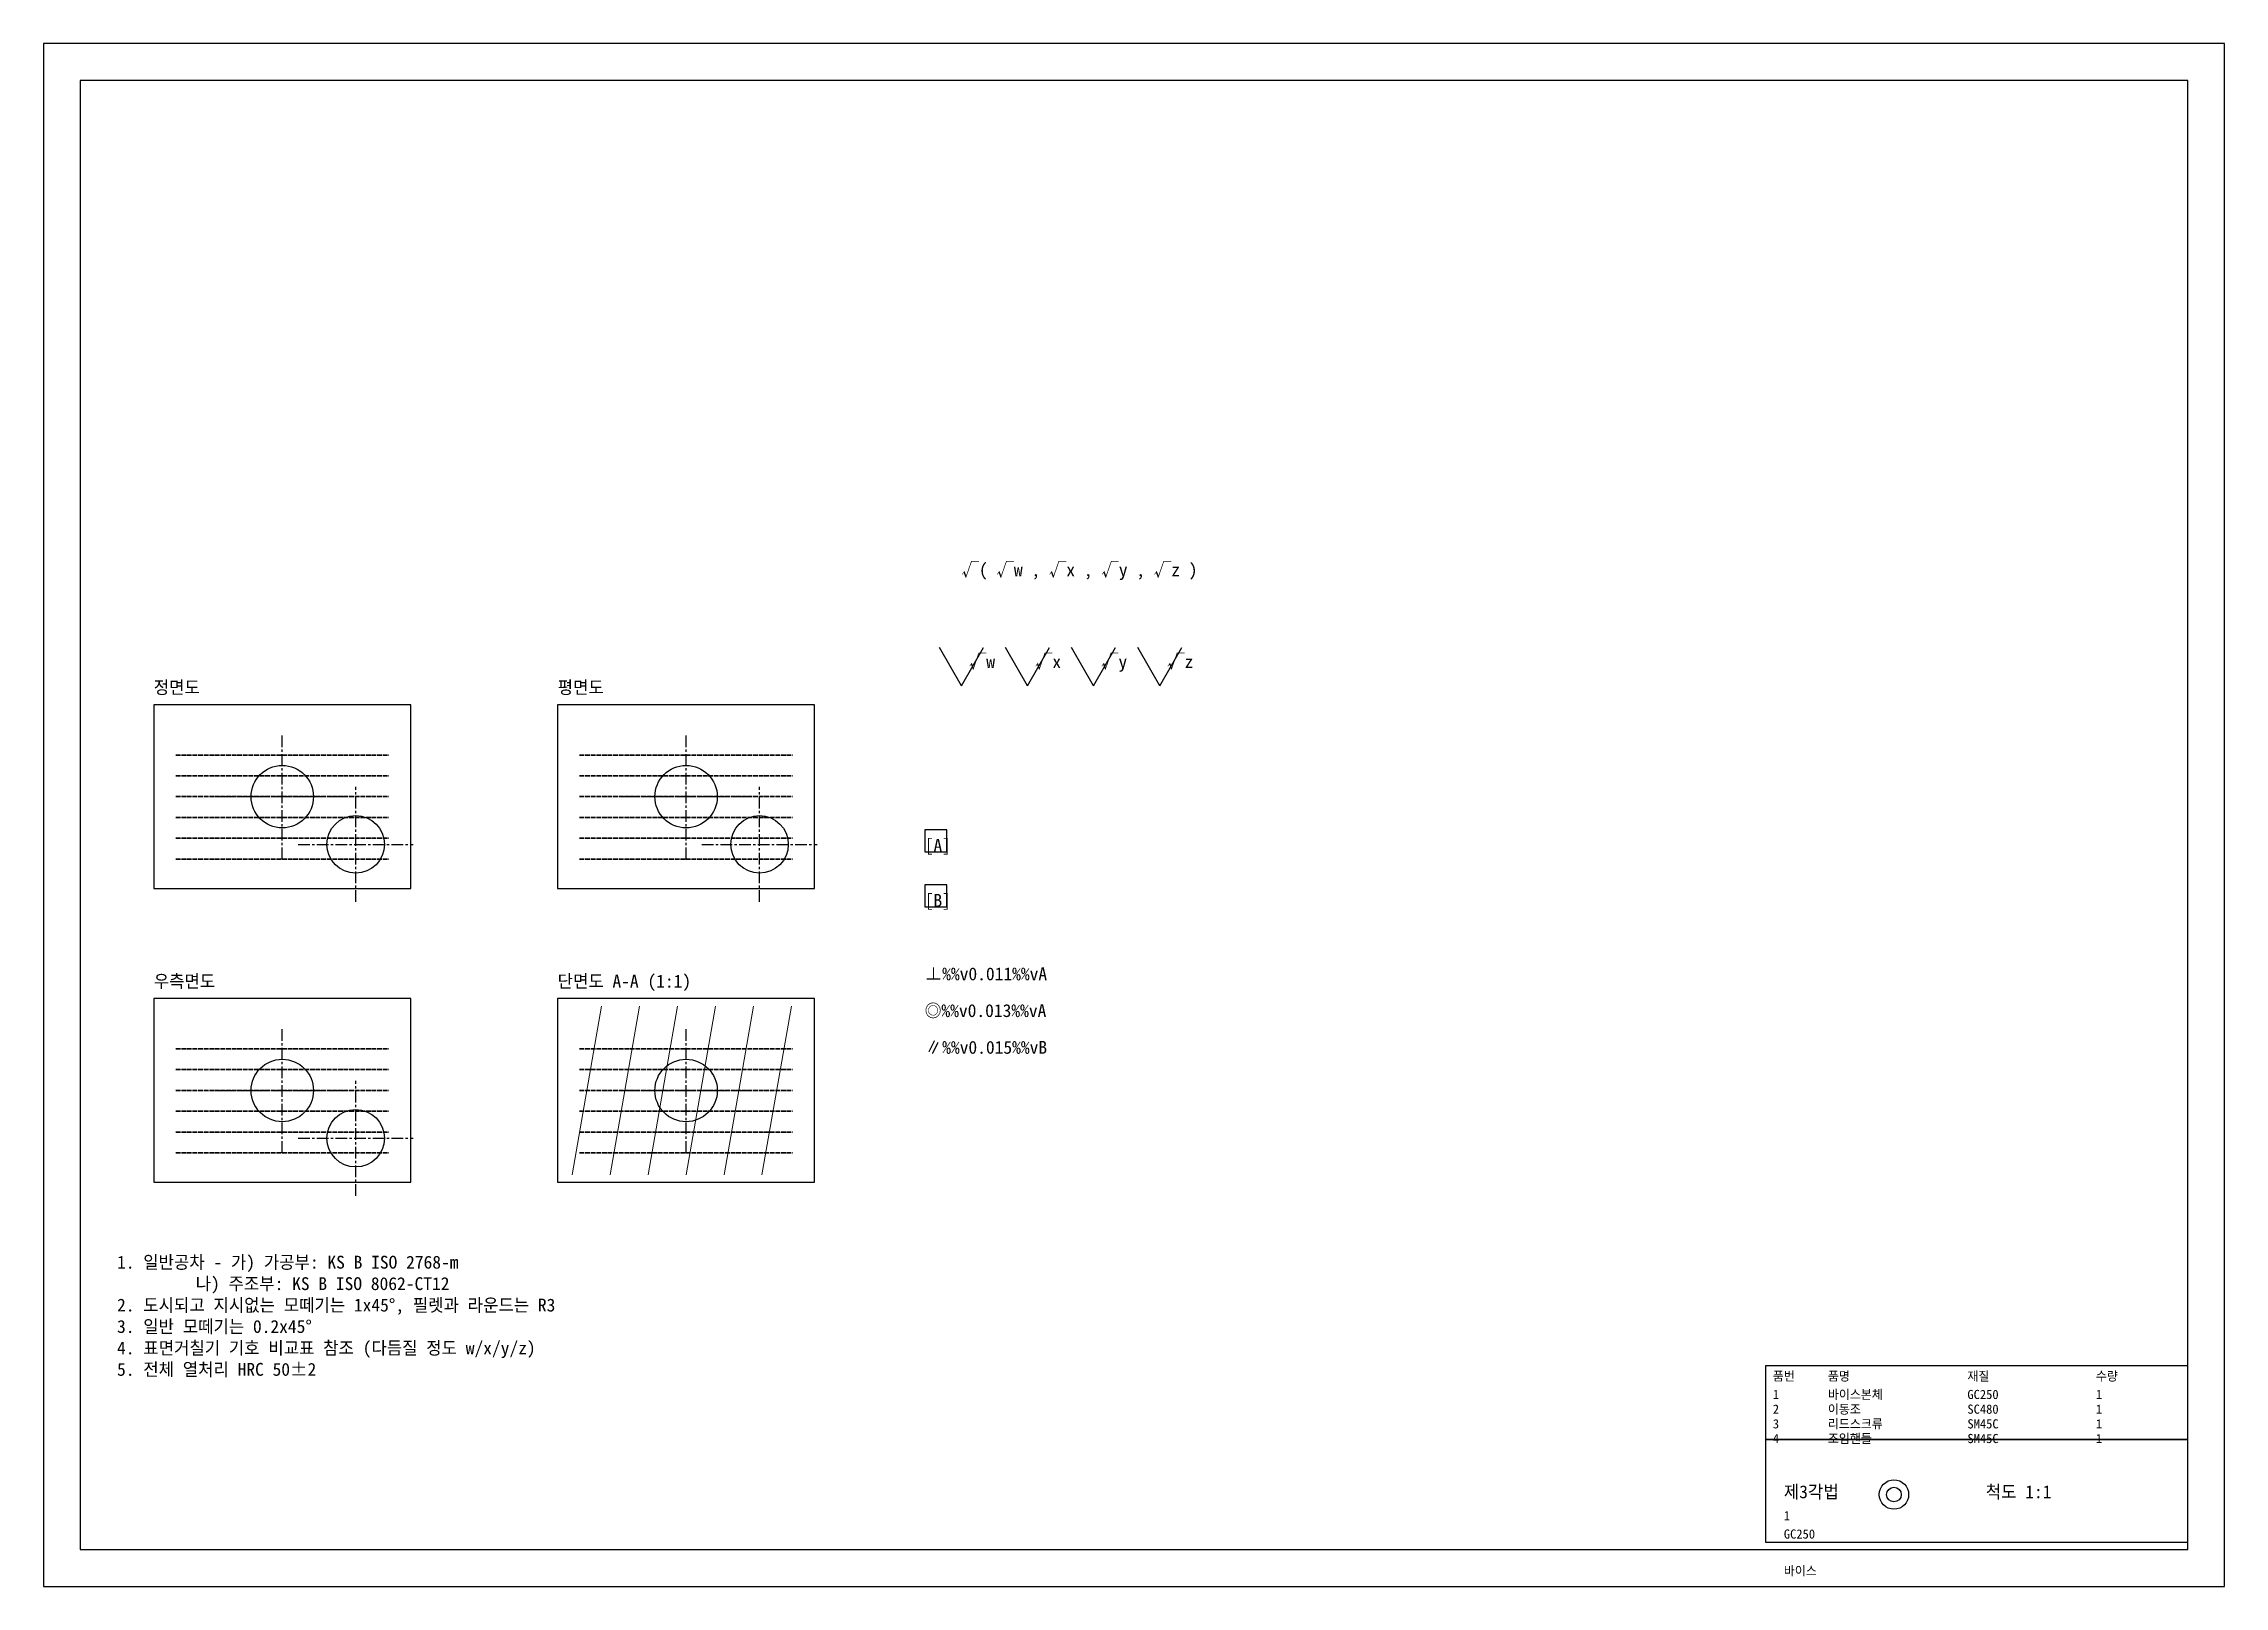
# Model space of a CAD drawing. Header units: millimetres. Extents: x 0 to 594, y 0 to 420.
import ezdxf

# ---------------------------------------------------------------- set-up
doc = ezdxf.new("R2010")
doc.units = ezdxf.units.MM
doc.linetypes.add('CENTER', pattern=[5.08, 3.175, -0.635, 0.635, -0.635])
doc.linetypes.add('DASHED', pattern=[1.524, 1.27, -0.254])
for name, color, linetype, lineweight in [('CENTER', 7, 'CENTER', 25), ('HATCH', 7, 'Continuous', 18), ('은선', 7, 'DASHED', 35)]:
    doc.layers.add(name, color=color, linetype=linetype, lineweight=lineweight)

# ---------------------------------------------------------------- blocks, each defined once
blk = doc.blocks.new('TITLE')
for tag, p in [('PART_NUMBER', (0, 0)), ('MATERIAL', (0, -5)), ('DESIGNER', (0, -10)), ('DESCRIPTION', (0, -15))]:
    blk.add_attdef(tag, p, '', height=2.5)
blk = doc.blocks.new('*U1')
blk.add_blockref('TITLE', (0, 0)).add_auto_attribs({'PART_NUMBER': '1', 'MATERIAL': 'GC250', 'DESCRIPTION': '바이스'})

msp = doc.modelspace()

# ---------------------------------------------------------------- linework, layer by layer
for p, q in [((250, 245.2), (244, 255.59)), ((250, 245.2), (256, 255.59)), ((268, 245.2), (262, 255.59)), ((268, 245.2), (274, 255.59)), ((286, 245.2), (280, 255.59)), ((286, 245.2), (292, 255.59)), ((304, 245.2), (298, 255.59)), ((304, 245.2), (310, 255.59))]:
    msp.add_line(p, q)
for points in [[(0, 0), (594, 0), (594, 420), (0, 420)], [(10, 10), (584, 10), (584, 410), (10, 410)], [(30, 190), (100, 190), (100, 240), (30, 240)], [(140, 190), (210, 190), (210, 240), (140, 240)], [(240, 200), (246, 200), (246, 206), (240, 206)], [(240, 185), (246, 185), (246, 191), (240, 191)], [(30, 110), (100, 110), (100, 160), (30, 160)], [(140, 110), (210, 110), (210, 160), (140, 160)], [(469, 40), (584, 40), (584, 60), (469, 60)], [(469, 12), (584, 12), (584, 40), (469, 40)]]:
    msp.add_lwpolyline(points, close=True)
for centre, radius in [((65, 215), 8.5), ((175, 215), 8.5), ((85, 202), 7.83), ((195, 202), 7.83), ((65, 135), 8.5), ((175, 135), 8.5), ((85, 122), 7.83), ((504, 25), 4), ((504, 25), 2)]:
    msp.add_circle(centre, radius)
at = {"layer": 'CENTER'}
for p, q in [((65, 198), (65, 232)), ((175, 198), (175, 232)), ((48, 215), (82, 215)), ((85, 186.33), (85, 217.67)), ((158, 215), (192, 215)), ((195, 186.33), (195, 217.67)), ((69.33, 202), (100.67, 202)), ((179.33, 202), (210.67, 202)), ((65, 118), (65, 152)), ((175, 118), (175, 152)), ((85, 106.33), (85, 137.67)), ((48, 135), (82, 135)), ((158, 135), (192, 135)), ((69.33, 122), (100.67, 122))]:
    msp.add_line(p, q, dxfattribs=at)
at = {"layer": 'HATCH'}
for p, q in [((144, 112), (152, 158)), ((154.33, 112), (162.33, 158)), ((164.67, 112), (172.67, 158)), ((175, 112), (183, 158)), ((185.33, 112), (193.33, 158)), ((195.67, 112), (203.67, 158))]:
    msp.add_line(p, q, dxfattribs=at)
at = {"layer": '은선'}
for p, q in [((36, 226.33), (94, 226.33)), ((146, 226.33), (204, 226.33)), ((36, 220.67), (94, 220.67)), ((146, 220.67), (204, 220.67)), ((36, 215), (94, 215)), ((146, 215), (204, 215)), ((36, 209.33), (94, 209.33)), ((146, 209.33), (204, 209.33)), ((36, 203.67), (94, 203.67)), ((146, 203.67), (204, 203.67)), ((36, 198), (94, 198)), ((146, 198), (204, 198)), ((36, 146.33), (94, 146.33)), ((146, 146.33), (204, 146.33)), ((36, 140.67), (94, 140.67)), ((146, 140.67), (204, 140.67)), ((36, 135), (94, 135)), ((146, 135), (204, 135)), ((36, 129.33), (94, 129.33)), ((146, 129.33), (204, 129.33)), ((36, 123.67), (94, 123.67)), ((146, 123.67), (204, 123.67)), ((36, 118), (94, 118)), ((146, 118), (204, 118))]:
    msp.add_line(p, q, dxfattribs=at)

# ---------------------------------------------------------------- block references
msp.add_blockref('*U1', (474, 18))

# ---------------------------------------------------------------- texts
for s, height, p in [('√( √w , √x , √y , √z )', 3.5, (250, 275)), ('√w', 3.5, (252, 250)), ('√x', 3.5, (270, 250)), ('√y', 3.5, (288, 250)), ('√z', 3.5, (306, 250)), ('정면도', 3.5, (30, 243)), ('평면도', 3.5, (140, 243)), ('[A]', 3.5, (240, 200)), ('[B]', 3.5, (240, 185)), ('우측면도', 3.5, (30, 163)), ('단면도 A-A (1:1)', 3.5, (140, 163)), ('⊥%%v0.011%%vA', 3.5, (240, 165)), ('◎%%v0.013%%vA', 3.5, (240, 155)), ('∥%%v0.015%%vB', 3.5, (240, 145)), ('품번', 2.5, (471, 56)), ('품명', 2.5, (486, 56)), ('바이스본체', 2.5, (486, 51)), ('재질', 2.5, (524, 56)), ('GC250', 2.5, (524, 51)), ('수량', 2.5, (559, 56)), ('2', 2.5, (471, 47)), ('1', 2.5, (471, 51)), ('이동조', 2.5, (486, 47)), ('SC480', 2.5, (524, 47)), ('1', 2.5, (559, 51)), ('1', 2.5, (559, 47)), ('3', 2.5, (471, 43)), ('조임핸들', 2.5, (486, 39)), ('리드스크류', 2.5, (486, 43)), ('SM45C', 2.5, (524, 43)), ('1', 2.5, (559, 43)), ('4', 2.5, (471, 39)), ('SM45C', 2.5, (524, 39)), ('1', 2.5, (559, 39)), ('제3각법', 3.5, (474, 24)), ('척도 1:1', 3.5, (529, 24))]:
    msp.add_text(s, height=height).set_placement(p)
at = {"insert": (20, 90), "char_height": 3.5, "attachment_point": 1}
msp.add_mtext('1. 일반공차 - 가) 가공부: KS B ISO 2768-m\\P         나) 주조부: KS B ISO 8062-CT12\\P2. 도시되고 지시없는 모떼기는 1x45°, 필렛과 라운드는 R3\\P3. 일반 모떼기는 0.2x45°\\P4. 표면거칠기 기호 비교표 참조 (다듬질 정도 w/x/y/z)\\P5. 전체 열처리 HRC 50±2', dxfattribs=at)

doc.saveas('drawing.dxf')
